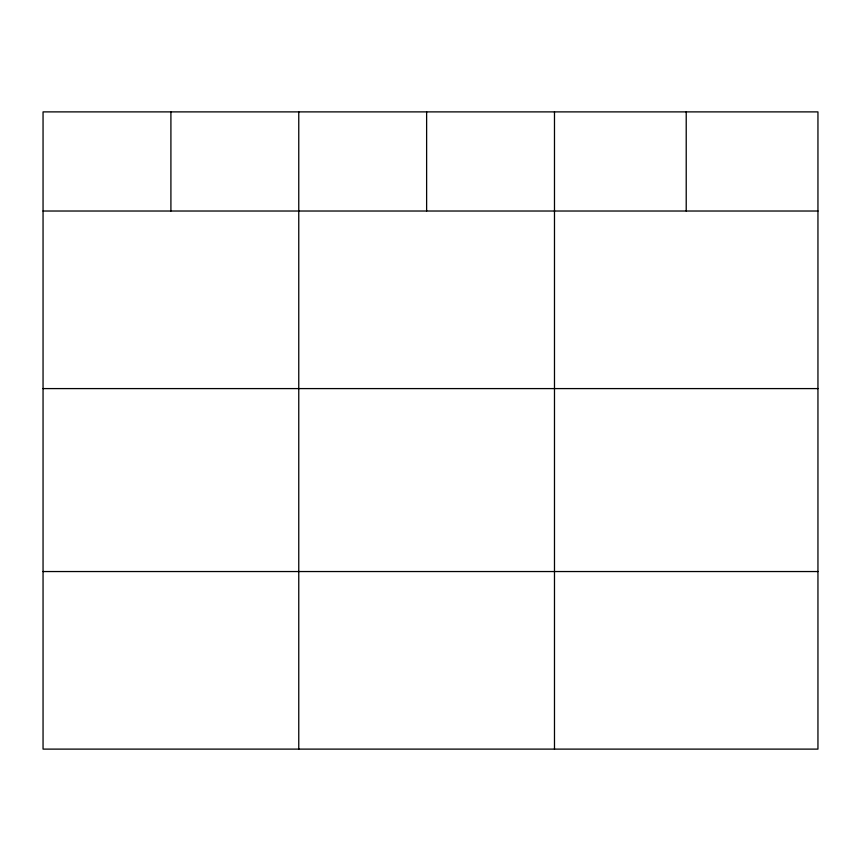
<?xml version="1.0" encoding="UTF-8"?>
<svg xmlns="http://www.w3.org/2000/svg" width="861" height="861" viewBox="0 0 861 861"><rect width="100%" height="100%" fill="white"/><g stroke="black" fill="none" stroke-linecap="round" stroke-linejoin="round"><path stroke-width="1.29" d="M817.95 211.02L817.95 749.113L43.05 749.113L43.05 111.887L817.95 111.887L817.95 211.02L43.05 211.02M43.05 388.591L817.95 388.591M43.05 571.543L817.95 571.543M686.217 111.887L686.217 211.02M554.484 111.887L554.484 749.113M426.625 111.887L426.625 211.02M298.767 111.887L298.767 749.113M170.909 111.887L170.909 211.02"/></g></svg>
